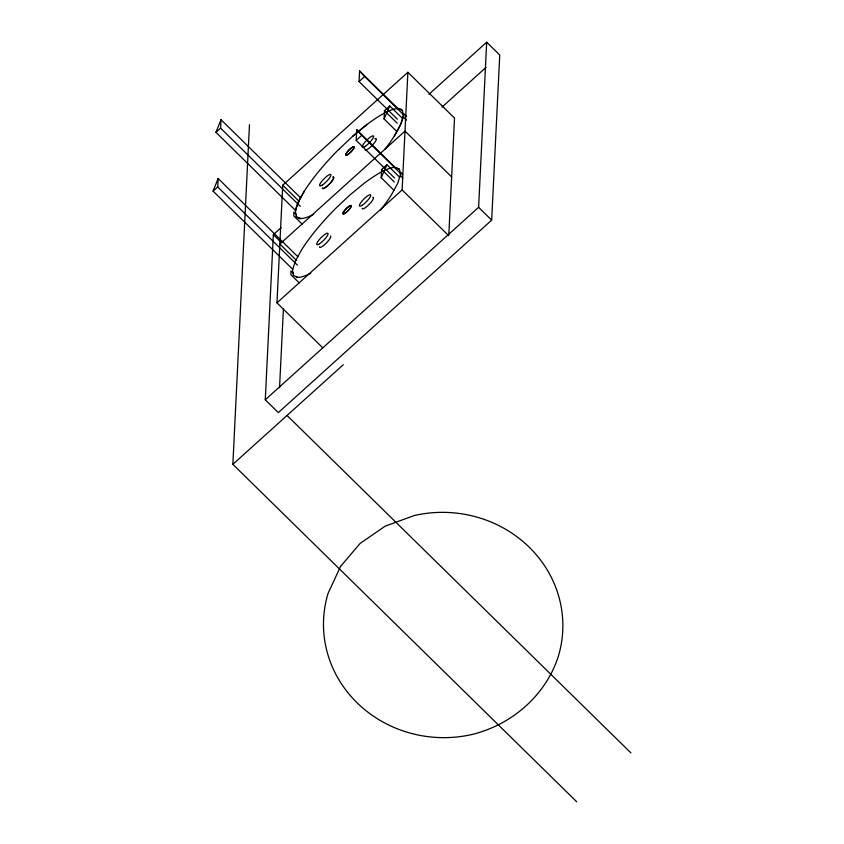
<?xml version="1.0" encoding="UTF-8"?>
<svg xmlns="http://www.w3.org/2000/svg" width="844" height="844" viewBox="0 0 844 844"><rect width="100%" height="100%" fill="white"/><g stroke="black" fill="none" stroke-linecap="round" stroke-linejoin="round"><path stroke-width="1.27" d="M292.752 269.31L213.068 191.113L217.72 186.925L218.132 178.495L297.805 256.681M295.622 210.515L215.948 132.329L220.59 128.14L221.001 119.7L300.675 197.886M576.737 801.8L232.86 464.327L249.476 124.648M428.942 94.285L486.682 42.2L499.753 55.018L491.672 220.136L278.33 412.6L265.269 399.771L273.34 234.664L281.168 227.606M322.672 347.728L276.959 302.869L282.719 185.195L299.504 201.716M279.554 387.702L283.394 309.073M296.814 276.885L296.782 277.655L295.854 276.484M299.694 218.09L299.652 218.86L298.734 217.699M394.538 177.989L356.179 140.347L356.695 129.733L395.055 167.376L399.497 169.264L400.415 174.75L397.661 183.475L391.416 194.858A75.105 17.481 -45.5 0 1 380.581 210.093M397.408 119.204L359.059 81.562L359.576 70.949L397.935 108.581L402.366 110.469M393.937 190.269L381.203 177.778L381.615 169.507L386.9 164.738L399.634 177.229M396.817 131.474L384.083 118.983L384.484 110.722L389.78 105.954L402.504 118.445M276.959 302.869L402.124 189.963L407.884 72.278L454.515 118.097M448.829 234.432L454.526 118.055M265.269 399.771L478.611 207.307L486.682 42.2M296.55 214.893L293.786 212.182L293.828 215.98L302.141 224.135M295.4 211.222L298.154 202.497L304.399 191.113M293.68 273.688L290.906 270.966L290.948 274.764L299.261 282.919M338.803 149.399L352.887 136.084A75.105 17.481 -45.5 0 1 402.366 110.427L403.295 115.955L400.541 124.69L394.296 136.074M406.47 120.091L403.696 117.369L403.654 113.571L406.428 116.282M402.672 177.968L400.826 176.153L400.784 172.355L402.63 174.17M215.948 132.329L221.001 119.7M213.068 191.113L218.132 178.495M384.083 118.983L389.78 105.954M381.203 177.778L386.9 164.738M359.059 81.562L364.629 76.53L402.989 114.172M282.719 185.237L407.884 72.278M356.179 140.347L361.759 135.325L400.119 172.957M279.839 244.085L405.004 131.115L451.645 176.945M442.013 107.114L486.049 67.383M232.86 464.327L343.276 364.724M352.887 136.137L366.729 124.743M384.21 170.562A75.105 17.481 -45.5 0 1 394.96 167.397L395.055 167.376M394.96 167.397L399.497 169.264M338.803 149.346A75.105 17.481 -45.5 0 0 295.4 211.169L296.318 216.708L300.854 218.575M384.484 110.722L397.218 123.213M478.611 207.307L491.672 220.136M381.615 169.507L394.338 182.009M402.124 189.963L448.765 235.729M220.59 128.14L300.264 206.326M273.34 234.664L280.809 241.996M279.839 244.032L296.634 260.564M217.72 186.925L297.394 265.121M287.044 415.448L630.932 752.911M359.576 70.949L364.629 76.53M356.695 129.733L361.759 135.325M310.824 273.161A75.105 17.481 -45.5 0 1 297.985 277.359L293.448 275.503L292.52 270.017L295.284 261.281L301.519 249.908A75.105 17.481 -45.5 0 1 335.923 208.183L350.007 194.922L363.848 183.528A75.105 17.481 -45.5 0 1 382.121 171.596M372.795 197.348A7.902 1.836 -45.5 0 1 369.155 204.385A7.902 1.836 -45.5 0 1 362.118 208.268M330.669 235.982A7.902 1.836 -45.5 0 1 325.752 243.61A7.902 1.836 -45.5 0 1 319.443 246.764M403.295 115.902A75.105 17.481 -45.5 0 1 384.991 149.272M313.704 214.323A75.105 17.481 -45.5 0 1 296.328 216.655M374.799 138.775A7.902 1.836 -45.5 0 1 373.417 144.039A7.902 1.836 -45.5 0 1 365.157 149.947M333 177.061A7.902 1.836 -45.5 0 1 329.36 184.097A7.902 1.836 -45.5 0 1 322.324 187.969A7.902 1.836 -45.5 0 0 329.36 184.045A7.902 1.836 -45.5 0 0 333.011 177.008M340.607 566.356L328.126 593.248A119.711 112.632 2.8 0 0 472.049 734.48C511.569 724.827 545.435 695.772 558.201 656.769A119.711 112.632 2.8 0 0 414.277 515.526L385.202 526.128L360.072 543.462L340.607 566.356M362.108 205.324A7.902 1.836 -45.5 0 0 370.748 195.312A7.902 1.836 -45.5 0 0 362.329 200.693A7.902 1.836 -45.5 0 0 362.108 205.324M319.433 243.821A7.902 1.836 -45.5 0 0 328.084 233.799A7.902 1.836 -45.5 0 0 319.665 239.19A7.902 1.836 -45.5 0 0 319.433 243.821M344.89 213.384A5.929 1.382 -45.5 0 0 351.357 205.873A5.929 1.382 -45.5 0 0 345.017 209.945A5.929 1.382 -45.5 0 0 344.89 213.384M344.953 213.268A5.718 1.329 -45.5 0 0 351.199 206.02A5.718 1.329 -45.5 0 0 345.112 209.913A5.718 1.329 -45.5 0 0 344.953 213.268M364.977 146.487A7.902 1.836 -45.5 0 0 373.628 136.464A7.902 1.836 -45.5 0 0 365.209 141.855A7.902 1.836 -45.5 0 0 364.977 146.487M322.313 185.026A7.902 1.836 -45.5 0 0 330.953 175.014A7.902 1.836 -45.5 0 0 322.535 180.394A7.902 1.836 -45.5 0 0 322.313 185.026M347.77 154.6A5.929 1.382 -45.5 0 0 354.227 147.088A5.929 1.382 -45.5 0 0 347.897 151.16A5.929 1.382 -45.5 0 0 347.77 154.6M347.823 154.473A5.718 1.329 -45.5 0 0 354.079 147.236A5.718 1.329 -45.5 0 0 347.992 151.129A5.718 1.329 -45.5 0 0 347.823 154.473"/></g></svg>
